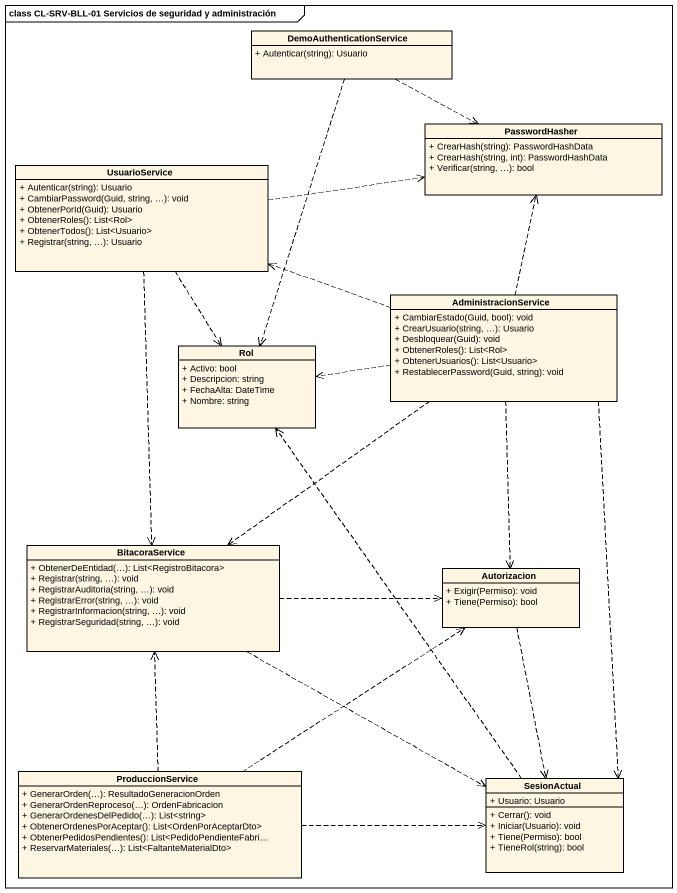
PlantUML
@startuml
mainframe class CL-SRV-BLL-01 Servicios de seguridad y administración
hide circle
hide empty members
skinparam classAttributeIconSize 0
class DemoAuthenticationService {
  + Autenticar(string): Usuario
}
class PasswordHasher {
  + CrearHash(string): PasswordHashData
  + CrearHash(string, int): PasswordHashData
  + Verificar(string, …): bool
}
class UsuarioService {
  + Autenticar(string): Usuario
  + CambiarPassword(Guid, string, …): void
  + ObtenerPorId(Guid): Usuario
  + ObtenerRoles(): List<Rol>
  + ObtenerTodos(): List<Usuario>
  + Registrar(string, …): Usuario
}
class AdministracionService {
  + CambiarEstado(Guid, bool): void
  + CrearUsuario(string, …): Usuario
  + Desbloquear(Guid): void
  + ObtenerRoles(): List<Rol>
  + ObtenerUsuarios(): List<Usuario>
  + RestablecerPassword(Guid, string): void
}
class Rol {
  + Activo: bool
  + Descripcion: string
  + FechaAlta: DateTime
  + Nombre: string
}
class BitacoraService {
  + ObtenerDeEntidad(…): List<RegistroBitacora>
  + Registrar(string, …): void
  + RegistrarAuditoria(string, …): void
  + RegistrarError(string, …): void
  + RegistrarInformacion(string, …): void
  + RegistrarSeguridad(string, …): void
}
class Autorizacion {
  + Exigir(Permiso): void
  + Tiene(Permiso): bool
}
class ProduccionService {
  + GenerarOrden(…): ResultadoGeneracionOrden
  + GenerarOrdenReproceso(…): OrdenFabricacion
  + GenerarOrdenesDelPedido(…): List<string>
  + ObtenerOrdenesPorAceptar(): List<OrdenPorAceptarDto>
  + ObtenerPedidosPendientes(): List<PedidoPendienteFabri…
  + ReservarMateriales(…): List<FaltanteMaterialDto>
}
class SesionActual {
  + Usuario: Usuario
  + Cerrar(): void
  + Iniciar(Usuario): void
  + Tiene(Permiso): bool
  + TieneRol(string): bool
}
DemoAuthenticationService .right.> PasswordHasher
DemoAuthenticationService ..> Rol
UsuarioService .right.> PasswordHasher
UsuarioService ..> Rol
UsuarioService ..> BitacoraService
AdministracionService .up.> PasswordHasher
AdministracionService .left.> UsuarioService
AdministracionService .left.> Rol
AdministracionService ..> BitacoraService
AdministracionService ..> Autorizacion
AdministracionService ..> SesionActual
BitacoraService .right.> Autorizacion
BitacoraService .right.> SesionActual
Autorizacion ..> SesionActual
ProduccionService .up.> BitacoraService
ProduccionService .up.> Autorizacion
ProduccionService .right.> SesionActual
SesionActual .up.> Rol
@enduml
